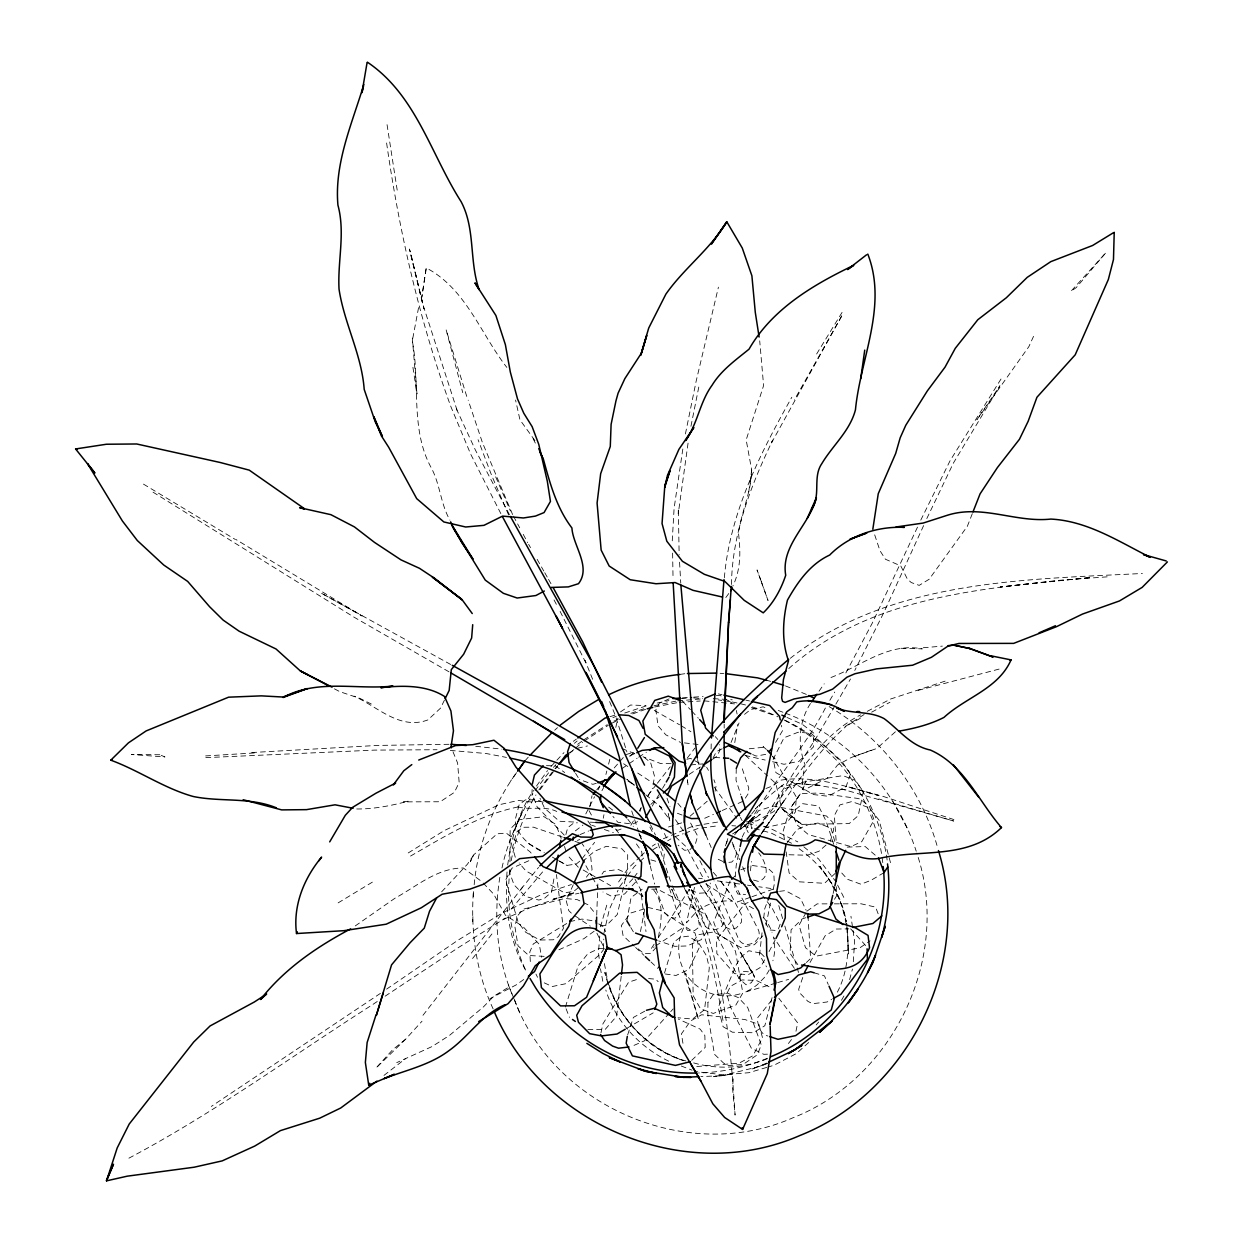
<?xml version="1.0" encoding="UTF-8"?>
<svg xmlns="http://www.w3.org/2000/svg" width="1243" height="1243" viewBox="0 0 1243 1243"><rect width="100%" height="100%" fill="white"/><g stroke="black" fill="none" stroke-linecap="round" stroke-linejoin="round"><path stroke-width="0.75" stroke-dasharray="5 3.75" d="M734.815 882.654L734.799 888.17L737.86 894.012L745.551 894.432M509.925 869.479L509.894 873.332L514.074 884.892L525.369 896.405L538.794 900.072L544.123 898.642L551.488 892.21L554.502 875.523M509.956 861.787L510.127 829.128L519.667 819.634L543.999 816.635L555.901 824.56L561.183 838.435M418.565 307.658L412.303 340.893C420.398 382.673 410.035 428.602 430.979 467.306C440.177 483.822 440.426 503.601 449.919 520.133M711.105 748.876L711.214 743.376M736.26 768.423L736.027 780.278L740.859 794.883M493.145 1008.943C476.038 972.073 470.444 930.805 473.474 890.485L473.226 898.099M603.57 948.564L603.756 939.102M596.718 915.205L597.945 881.505M472.744 921.622L472.977 913.636M532.128 789.507L531.973 793.174L537.054 806.723L564.679 835.576M853.304 961.74L854.609 941.433L850.942 916.262M731.459 584.505C732.205 533.402 750.912 485.469 772.773 440.053L770.784 444.202L842.614 314.355L794.355 399.904M599.747 936.01L598.458 952.589L599.359 959.798M735.266 876.89L736.198 865.377L739.818 848.394M733.246 1078.908L732.5 1087.858L735.079 1115.095C730.34 1038.558 722.214 959.705 690.999 888.823M507.02 871.949C504.658 906.333 508.993 942.039 526.737 972.15M762.037 932.763L759.52 955.044L766.543 966.836M763.715 917.909L764.771 908.617L767.351 901.75M621.205 976.299L616.621 1016.215L605.139 1029.484L586.882 1029.437M750.43 870.784L751.502 861.523M510.05 870.116C505.435 904.624 511.696 940.221 526.333 971.715M474.173 884.721C477.949 844.168 493.16 804.827 517.088 771.903M499.841 877.325C493.238 917.955 497.06 960.684 513.856 998.471M750.244 481.507L751.689 469.978L746.173 439.898L763.606 385.532L759.706 340.846M663.653 859.006L664.352 853.537L661.105 846.809M748.768 491.917L751.689 469.978C751.487 491.933 741.232 511.836 738.513 533.387C740.657 551.317 741.014 569.139 732.795 586.183M688.063 443.145L678.258 513.732L678.336 508.496L679.144 554.844M644.697 909.456L640.254 932.67M426.038 268.814L421.812 297.201L426.318 267.96C466.016 288.873 480.606 333.823 506.833 367.415M507.672 864.988C511.51 838.745 518.02 812.3 533.698 790.439M734.768 742.615L737.596 724.56M653.119 784.83L654.548 776.316L650.617 762.549L642.647 756.07M682.827 449.003L674.11 508.169L672.199 541.824M626.892 920.923L631.04 897.586L642.196 889.211M724.343 577.762C729.921 512.66 760.25 453.384 791.807 397.263M715.082 791.278L716.123 785.794L713.917 779.718M685.406 433.962L696.142 381.197L718.423 287.164M658.433 936.989C661.447 920.737 664.617 901.874 652.404 888.59M589.788 806.925L592.025 795.753M603.259 818.251L603.974 814.693M690.953 426.271L699.125 385.346M766.014 925.134L770.94 900.771M773.208 889.522L774.342 883.897L773.814 873.611L767.366 867.676L752.481 865.516L747.463 867.35M795.971 1031.255L797.68 1022.865L778.864 998.3M600.99 1032.747L602.902 1023.859L628.616 982.188L639.011 978.785M615.798 727.404L617.849 718.252M511.199 860.669C515.534 837.533 523.66 815.051 535.966 794.945M694.511 887.284L686.493 922.819L696.096 912.098A48.228 47.42 -24.5 0 1 732.469 901.206M603.865 933.415L609.365 909.348L618.035 890.283M625.431 878.723L617.289 914.522L606.708 925.165L597.37 926.439M625.866 876.843L627.575 869.308L627.684 854.998L621.857 848.798L606.366 846.312L594.356 851.377L584.194 860.172M833.136 893.468L834.426 887.828M501.986 867.971C507.579 841.589 519.108 816.775 532.89 793.733M627.684 1034.829L633.402 1017.395L646.422 1010.279M772.074 997.632L764.818 1025.739L753.227 1032.747L732.36 1032.203L723.053 1026.656L718.128 1007.669L736.571 964.102L741.776 956.364L748.799 950.74L760.623 953.055L762.145 954.562M605.916 774.467L606.817 771.017M608.588 764.134L609.925 758.976L608.697 757.531M664.508 973.067L673.799 942.116L680.496 937.222L688.249 936.165L698.348 942.396L706.475 955.789L709.302 967.753L704.579 1009.627L692.537 1019.042L678.01 1017.784M565.876 834.581L567.694 827.729L573.893 822.882L577.42 822.819M726.518 843.469L727.947 838.093L725.213 846.623M849.606 979.624L852.465 969.043M600.478 926.796L607.625 902.232M695.536 843.422L697.68 836.057L688.902 819.992M830.324 841.34L833.711 829.749L833.059 822.726L826.517 816.014L773.317 806.039L758.696 810.591L750.632 821.763L751.58 828.957M565.41 1007.048L578.119 965.889L587.799 953.738L599.079 948.487L604.751 948.813M639.943 811.493L641.093 808.043M802.76 977.464L798.69 989.21L799.435 992.644L807.903 1001.376L812.596 1003.691L827.061 1001.998L831.691 999.419M778.444 928.878L780.262 923.969L772.043 907.856L762.767 896.001M742.211 837.083C764.01 790.315 802.496 753.056 825.958 706.879M972.306 513.67L967.365 526.255L929.174 579.238L919.198 585.375L911.243 582.547L907.343 579.02L900.771 565.876L885.42 559.241L879.966 550.68L874.015 532.827M730.092 881.054L713.668 922.057L717.195 931.551L719.961 935.357L740.688 947.523L754.485 944.68L762.907 935.777M731.055 742.475L739.041 722.991M573.241 884.767L566.186 900.569L568.797 910.668L572.153 913.931M522.635 811.617L511.339 836.663M923.611 525.603L883.851 612.519L854.764 670.474M926.812 518.564L953.381 463.095L999.947 385.765L976.92 419.699L1028.831 346.688L1034.145 335.035M917.505 527.125L872.213 623.24L844.479 675.571M920.783 520.118L950.056 460.765L1001.268 378.602M837.362 992.163C847.555 972.741 849.202 949.854 847.338 928.319M444.45 700.104L440.519 708.168L427.872 719.93C399.702 730.418 377.623 706.63 354.069 696.142M585.795 813.932L594.542 796.763M598.054 789.911L599.794 786.477M713.047 758.075L716.356 751.627L722.649 748.566M738.964 978.443L742.599 971.358L752.372 972.088L754.687 977.247L751.331 982.731L746.049 984.782L738.964 978.443L706.847 916.588L691.03 888.621M764.725 959.86L759.924 967.722L748.302 974.667L734.52 973.642L716.869 953.614L716.543 939.848L744.697 903.941L748.131 902.496M769.044 951.625L775.119 940.112M601.938 790.688L603.772 787.347M810.016 962.502L825.057 935.917L836.073 929.034L848.829 928.863M806.008 912.75L799.063 925.103L805.464 947.694L816.107 956.162L859.892 947.819L870.053 940.842M841.464 1000.32L845.302 993.654M652.218 806.148L658.79 794.852M662.535 788.404L665.347 783.572M834.908 705.791L815.967 738.249L763.28 820.364M835.871 704.128L850.492 679.004M630.854 825.29L633.681 820.458M639.337 810.793L641.217 807.577M647.821 796.297L652.544 788.233M775.585 742.428L782.5 730.744L781.396 725.337M829.858 700.291L834.737 692.056M834.488 899.31L836.368 896.187L836.337 886.725M816.635 353.991L842.195 312.195M654.113 944.167L651.006 949.015L654.144 946.917M658.262 937.704L689.352 889.242M745.318 798.161L747.913 794.137L748.783 788.124L741.356 765.983M536.479 786.058L547.557 770.582M761.26 834.1L784.939 799.404L761.12 833.804C787.627 796.779 811.695 757.003 845.924 726.471M810.483 703.507C798.845 721.282 797.307 744.883 805.013 764.585L802.325 780.045L802.869 789.507L805.992 780.93L802.248 789.538L804.05 789.973L827.356 778.071L837.549 765.02L851.222 757.515L873.829 749.311M791.48 806.614L800.383 793.764L817.847 793.034L857.095 798.348L860.467 799.109L869.447 806.629L874.062 820.007L861.756 841.666L850.927 846.576L808.307 834.55L796.608 824.497L792.055 811.99L791.48 806.614L800.383 793.764L796.825 798.876M618.579 881.971L623.939 874.326M625.011 872.788L628.228 868.204L639.337 857.577M819.013 691.217L824.218 683.805M516.56 772.68L510.407 781.365M535.065 790.672L548.583 772.82M538.809 789.973L553.756 770.07M764.756 819.23C793.889 782.5 817.474 737.052 860.622 714.865M602 874.124L603.958 871.405L618.315 869.479L625.913 872.943M619.62 886.803L626.394 877.496M627.513 875.942L634.287 866.62L638.56 862.72M725.819 597.541L728.849 593.424M540.037 789.709L557.796 765.843M787.192 842.676L796.918 829.609L808.509 824.544L818.034 823.052L830.992 828.195L835.436 843.531M604.347 948.58L600.027 954.329L566.124 983.633L552.249 986.538L540.767 981.24M687.317 758.012L694.899 748.068M582.081 858.711L594.62 842.35M586.37 877.185L592.072 869.743L590.611 855.945L582.144 843.779M632.905 878.723L625.959 886.088M634.039 877.232L638.607 871.281M788.419 1043.514L791.853 1039.055M522.713 887.005L421.455 1017.24M648.054 795.178L656.226 784.737M657.392 783.245L670.241 766.838M472.573 958.493L491.964 933.928M596.702 789.895L600.214 785.498M614.228 767.925L623.613 757.173M520.895 889.258L538.561 867.396M734.613 834.861L740.688 827.418M751.627 814.01L757.702 806.552L755.278 808.975C764.585 799.715 774.094 791.729 784.426 783.68L781.241 786.477L797.338 783.572L820.613 785.312L797.338 783.572M511.122 909.177L543.642 870.675M441.653 891.806L467.446 864.165L473.536 855.168L470.32 861.741L473.645 854.904L497.107 833.835L506.243 833.059L529.984 851.781L533.542 855.821M550.913 766.605L563.965 752.621M816.2 1024.931L818.671 1022.057M693.159 846.095L689.601 850.119L684.442 850.212L678.103 845.193M554.968 768.702L557.423 765.952M553.461 767.382L555.901 764.663M669.464 1013.045L644.387 1040.857L630.76 1046.777M670.707 1011.647L673.224 1008.865M524.888 760.887L528.617 756.785M405.575 1039.257L392.57 1049.838L375.883 1068.203L405.575 1039.257L422.014 1021.202M656.413 947.197L650.695 953.443L643.827 953.567L638.762 949.419L638.079 946.265M627.078 891.309L624.561 894.043L610.81 895.908L602.964 891.992M632.112 885.855L638.405 879.034M731.428 879.64L736.757 874.015M629.797 756.397L633.775 752.31M744.681 826.284L754.517 816.2L747.711 822.742M691.698 1060.357L705.185 1047.367L704.843 1035.543L700.182 1029.126L678.29 1019.042M771.717 1000.102L757.158 1018.421C758.152 1025.087 760.032 1034.564 767.894 1036.025M640.72 856.241L644.884 852.263M806.381 962.533L810.591 958.508L808.105 918.049M835.249 873.316L824.513 883.307L799.094 881.815L789.103 872.866L786.166 851.906M650.881 804.407L659.194 796.794M554.689 730.216L557.47 727.668M639.99 861.43L644.278 857.53M895.38 731.801L876.936 748.41L851.222 757.515M808.68 1042.504L796.343 1053.598L773.938 1065.282L768.547 1066.867M570.117 752.916L574.157 749.311M575.493 748.1L582.625 742.226M788.761 668.563L791.636 666.03C874.124 594.496 987.921 588.063 1091.416 577.405L1000.102 586.991L1059.673 580.279L1110.325 576.612M690.067 816.216L695.785 811.197M697.214 809.954L707.236 801.191M826.036 845.069L818.888 851.3L807.173 855.246L786.431 854.687M574.421 743.267L577.109 741.014M579.766 861.166L576.239 864.071L566.917 865.392L558.853 860.793M578.399 887.595L573.676 891.48L564.369 892.785L525.851 870.877L519.154 862.968M383.994 1075.381L405.638 1058.585M744.541 714.352L750.617 709.551L763.171 706.801L768.267 709.069M575.369 830.868L582.889 825.103M573.334 741.31L576.348 739.103M577.669 744.324L582.19 740.999M583.713 739.896L607.252 724.669M584.179 741.092L608.293 725.306M594.138 931.225L583.868 938.683L557.936 950.211M806.878 911.212L817.148 903.879L832.422 903.847M523.754 979.5L516.125 984.922L489.944 998.688M712.488 759.38L717.009 756.195L719.915 750.244L719.433 744.65M380.42 993.375L211.279 1106.441M386.62 989.117L457.812 940.314L502.825 912.657L543.548 893.686L571.407 884.55M620.49 711.913L630.574 705.014L645.816 705.604M621.64 768.811L627.839 764.569M629.378 763.513L637.131 758.199M638.684 757.142L646.422 752.186M377.235 1001.501L372.512 1004.686C291.126 1056.55 212.988 1113.837 127.47 1158.927M385.112 996.187L458.838 947.29L505.388 918.095L502.032 919.991L532.144 906.908L575.416 892.365L553.492 899L578.974 893.22M652.233 846.157L655.403 844.044M663.358 838.761L691.217 826.875L702.171 824.606M655.729 945.876L684.038 927.029A48.228 47.452 -25.7 0 0 683.184 968.918L698.488 1019.509L685.452 973.145A48.213 47.436 -26.1 0 0 740.144 993.841M568.486 753.46L574.328 749.607M689.212 774.358L700.384 766.978M790.299 658.308C889.133 580.077 1022.305 579.611 1142.395 573.474M355.28 925.911L395.01 898.192C416.809 886.306 437.132 867.987 463.344 867.987L481.896 881.675M864.134 714.523L845.007 726.627L863.31 716.698M408.217 852.947L444.202 830.604L498.738 804.842L518.393 800.414L533.061 802.232L541.87 800.772M566.684 923.518L533.294 943.95L529.798 951.967L530.388 962.859M338.143 902.869L374.811 880.665M507.47 987.936L493.735 996.218L483.496 1006.846L449.655 1035.279L432.176 1046.497L396.719 1062.641M652.839 849.73L661.058 844.805M667.631 840.874L670.909 838.901M884.037 872.633L871.063 880.277L860.948 884.224L847.384 879.252L840.47 871.592M732.593 833.898L741.9 828.46M626.892 1028.272L653.196 1012.859M410.547 856.054C445.025 836.228 480 814.383 519.543 806.66L517.523 806.831C530.59 810.42 544.31 805.48 556.771 811.461M871.638 712.177L889.957 702.248M867.272 711.338L890.594 699.017L948.036 680.185M637.597 821.607L632.765 824.109L617.849 822.26L612.908 816.387M830.977 677.497C860.809 666.139 888.419 642.196 922.275 648.862L898.596 648.224M766.807 1063.076L751.285 1069.244L767.584 1063.402M613.856 721.158L618.936 718.765M611.618 723.333L620.319 719.262M669.122 698.846L659.303 703.227L655.822 709.893L658.029 725.757L665.782 734.799L680.605 742.444M629.797 755.837L635.064 753.507M704.703 818.267L713.42 814.414M722.121 810.545L743.034 801.269M528.819 860.746L511.914 868.22L505.621 880.044L518.238 922.43L525.665 932.234L539.726 940.034L553.368 939.786L558.371 936.632L563.405 928.428L556.413 874.528M612.892 717.646L616.31 716.217M580.046 834.581L588.592 831.023M767.211 1058.787C744.013 1068.312 717.18 1069.788 693.097 1062.734M767.366 1058.244C745.582 1067.255 722.167 1072.429 698.582 1072.973M765.937 788.497L773.006 785.778L780.355 780.231C813.543 774.715 846.732 786.788 878.366 795.489L848.363 786.912L883.214 796.421L953.894 819.572M621.096 829.034L617.849 830.277L614.399 829.065M624.747 713.016L648.691 705.107M767.786 1063.355L759.799 1066.385L722.121 1075.692L713.606 1076.671L732.624 1073.905L722.121 1075.692L700.834 1076.593M740.766 869.789L745.784 867.956M750.104 897.399L737.301 901.983A48.228 47.42 -24.5 0 1 754.905 909.674M751.922 896.747L773.845 888.885L758.774 886.756M630.869 713.342L646.764 707.718M674.203 836.943L683.246 833.742M685.048 833.09L697.711 828.615L718.578 825.663M632.656 713.902L647.183 708.79M544.108 956.364L528.788 955.494L518.036 945.861L514.851 926.439L517.461 915.873L523.334 909.161L564.788 898.471L577.172 899.606L581.848 901.828M805.759 917.722L802.294 918.888L791.092 929.78L790.097 953.412L797.82 964.615M577.358 840.377L579.813 839.569M625.975 754.641L633.775 752.124M668.485 826.983L682.904 822.478M596.283 783.308L592.864 784.333L579.285 779.392M609.956 716.652L616.73 714.647M766.76 1067.411L748.783 1072.709L723.115 1074.822L695.66 1071.544M775.85 983.135L744.759 992.209A48.213 47.436 -26.1 0 0 757.282 984.689L764.025 977.899A48.228 47.42 -24.5 0 0 769.324 969.773M777.667 982.591L788.652 979.391M999.077 669.091L917.381 690.58M653.973 705.76L675.928 701.145M654.657 706.972L677.295 702.668M686.851 759.271L690.595 758.385L705.03 766.372M577.451 748.255L587.442 745.955M657.174 703.025L668.905 700.601M704.004 824.233L718.578 821.949M569.869 921.576L581.988 919.074L593.905 920.892M779.532 891.324L785.358 890.61L800.632 898.751L806.117 910.233M765.704 754.361L756.132 756.07L752.621 754.548M681.242 698.426L691.885 697.82M749.265 748.768L764.429 747.198M679.843 674.421L685.499 673.613M677.777 700.881L702 698.846M679.206 702.388L700.26 701.005M728.88 862.347L731.754 862.052L734.489 859.239L736.493 853.91L731.723 841.62M923.254 647.743L942.365 646.127M690.735 764.896L702.963 763.901M696.764 1066.51L739.088 1063.185L752.916 1055.727L762.518 1037.796L758.945 1024.481L744.992 1019.54L701.658 1014.754L690.595 1020.954L681.428 1033.865L683.448 1046.373M682.329 697.929L691.776 697.276M693.656 697.137L703.103 696.484M716.31 695.567L720.085 695.319L726.114 699.234M251.676 752.543L377.095 745.443L449.189 744.293M205.623 755.915L254.768 752.947M205.794 757.64L374.563 750.104L437.039 749.731M847.198 847.12L865.206 846.53L875.818 855.681M767.459 1054.173L763.792 1054.313L751.409 1048.284L730.604 1007.218L726.72 993.918L730.449 986.32L741.947 979.95L756.195 980.385L770.629 987.548M746.375 821.872L757.142 820.846L774.14 811.368L779.283 798.379L775.896 783.665L768.951 777.201M356.71 808.975C374.127 809.162 391.514 805.573 408.31 801.191L403.416 801.875L440.224 801.751L454.394 792.35L459.164 782.515L457.61 763.047L451.023 746.95M651.736 889.18L657.469 889.149L705.325 914.273L709.411 922.663L708.324 929.469L701.238 939.692L687.099 945.97L674.731 946.327L658.697 940.904M834.333 903.847L861.057 903.785L875.585 907.126L879.298 916.775M671.111 763.668L660.515 763.513L642.973 756.738M546.469 765.657L555.372 765.859L564.726 772.571M590.114 822.182L595.708 822.431M573.707 822.011L559.288 821.25L544.589 808.183L540.006 798.286M693.641 697.929L702.481 698.504M720.148 673.302L723.737 673.52M713.264 698.644L732.22 699.778M714.741 757.469L721.779 757.888M731.909 825.709L735.716 825.927M743.345 826.393L752.683 828.087M704.097 700.85L734.566 703.895M475.727 746.282L501.908 749.156M775.119 930.401L769.65 929.95L764.616 921.545M648.613 978.583L655.605 979.173L658.184 981.69M450.308 750.415L486.355 753.538L506.46 757.422M684.38 742.894L701.378 744.883M665.254 973.984L676.006 975.46L688.762 969.571L699.156 947.865L694.977 932.996L660.515 910.358L648.66 907.592L630.372 913.108L621.298 925.647L623.1 935.668L634.241 946.172M718.299 699.918L721.763 700.399M723.488 700.632L728.678 701.363A189.542 186.434 -25.3 0 1 745.676 705.03M698.488 878.211L702.264 878.739M717.335 880.867L745.598 884.876M747.478 885.156L751.238 885.684M815.113 784.908L847.089 790.113L842.443 789.196L953.661 821.033L878.817 798.938M764.119 826.548L767.319 827.123L786.462 822.975L795.349 812.005L796.297 796.996L772.54 756.132M747.494 823.379L756.412 825.197M763.544 826.657L768.904 827.745L797.835 841.899M718.314 693.889L721.997 694.713M745.862 700.135L749.545 700.974M744.945 755.418L765.175 760.063M772.54 761.741L784.053 764.274L799.016 761.291L813.466 746.903L813.808 733.152L802.232 724.265L786.943 717.429M722.773 861.43L715.673 858.074M685.887 1060.932C645.024 1050.055 614.182 1013.076 604.828 972.446L607.174 979.639M766.931 680.356L770.691 681.366M754.532 828.584L771.095 833.012L793.158 844.075M751.347 707.624L774.84 715.548M753.553 880.091L758.432 881.411C772.121 877.061 764.833 860.482 758.665 852.838M650.944 859.892L658.122 861.912M814.087 972.772L824.435 975.879L828.258 984.472M543.16 802.217L535.935 799.746L525.354 799.902L519.154 804.749L515.068 820.178C517.01 836.011 530.435 846.732 544.31 852.543M591.699 825.197L595.304 826.424M604.331 829.516L613.358 832.592M562.271 837.005L533.371 827.154L522.79 827.294L516.591 832.142L512.52 847.571L515.798 859.006M574.919 841.325L580.326 843.174M691.03 890.501L698.861 893.235L706.677 892.754L710.406 887.533L710.25 883.105M785.498 685.918L807.018 694.682M778.242 710.468L783.541 712.472M785.312 713.14C847.198 736.182 895.83 788.652 916.231 851.206M677.404 813.264L682.64 815.268M681.257 1066.012L692.056 1070.161M621.951 748.597L635.965 754.019M583.402 902.573L588.079 904.811L595.226 913.403M371.331 704.02L359.895 698.395L339.79 691.667L332.938 688.063M785.203 720.334C840.284 746.406 879.702 801.673 887.393 862.02M784.193 720.008L796.188 726.735A190.505 187.367 -25.3 0 1 821.079 745.085L835.886 759.582A188.703 185.58 -24.5 0 1 854.951 784.457C868.375 805.604 877.48 829.438 881.629 854.143M450.65 664.461L321.005 593.02L362.07 615.953L235.626 539.307M654.253 710.39L679.564 724.778M583.153 870.007L597.697 878.273M599.312 879.189L610.608 885.622M552.389 857.126L557.237 859.876M528.399 843.469L543.471 852.045M558.558 860.622L566.917 865.392M448.987 671.81L353.898 617.087L153.044 492.166M578.306 867.257L566.886 854.594M143.458 484.117L234.911 539.244M668.656 1061.165C639.492 1046.917 615.425 1021.311 605.823 990.003M749.311 820.458L756.661 824.964M598.722 923.86L603.554 926.812L605.621 931.675M681.257 725.726L690.937 731.77M829.128 706.599C881.971 737.767 921.949 789.491 937.921 848.829M705.977 884.006L732.515 901.222M727.621 700.213L733.65 704.144M623.598 763.746L628.305 766.853M637.706 773.037L651.814 782.329M627.995 781.008L634.318 785.265M575.167 915.967L590.27 926.175M608.697 807.142L614.524 811.493M634.443 785.063L626.829 779.221L634.07 785.203M799.109 848.767C823.41 865.827 840.905 892.272 846.312 921.545L839.833 899.777L828.242 878.133L819.898 866.262L833.82 886.508L843.282 909.177L846.499 925.895M645.77 794.759L661.866 807.888L658.712 804.998L669.34 819.246L668.252 813.668L669.775 820.691M803.77 846.778L818.578 858.96L835.902 881.675M677.855 803.304L683.821 810.452M766.418 749.482L763.124 746.592L765.766 749.343M638.793 893.22L642.631 896.623M675.415 836.819L686.245 846.809L705.169 881.66M745.303 755.2L767.553 775.912M635.624 947.477L643.983 955.354M650.944 961.927L657.904 968.483M760.623 953.055L764.569 956.97M772.4 756.226L775.042 758.976L772.68 756.365M483.201 883.058L493.673 894.121L505.528 915.345L522.775 926.315L539.338 944.447L541.528 957.25M682.562 701.223L690.455 709.706M691.761 711.12L698.348 718.205M850.647 928.832L867.008 947.057M715.284 736.633L717.832 739.492M713.342 872.384L717.087 876.688M615.456 828.988L618.921 833.354M759.302 891.557L761.617 894.525M627.839 819.261L633.34 826.471M638.855 833.696L641.046 836.586L638.886 833.09M720.676 881.194L731.164 894.991L741.496 914.848L741.418 922.213L736.276 928.055L729.594 929.142L723.675 926.268L712.037 901.222L700.85 886.259M721.049 881.629L731.164 894.991M700.275 884.969L716.372 909.798L754.687 977.247L740.082 951.983L752.372 972.088M534.91 440.566L519.947 419.808L515.565 400.028M714.228 787.068L736.726 818.267M636.416 843.935L641.699 851.517L642.429 858.431M587.877 820.955L592.103 827.03M675.524 819.743L683.168 830.775M794.37 968.344L773.395 936.942A48.228 47.42 -24.5 0 1 772.897 960.777M642.988 896.327L641.155 893.499L643.252 897.928M575.571 773.286L578.368 777.869M630.807 927.527L633.744 932.483M706.645 767.257L708.463 770.365M528.617 544.294L530.512 547.635M537.147 559.319L543.781 571.019M544.729 572.681L547.573 577.7M548.52 579.362L552.296 586.043M602.979 945.457L596.298 931.924M585.888 865.703L591.528 875.802M592.476 877.496L598.116 887.595M509.475 514.757L475.479 450.215L454.922 405.684M907.095 827.916L892.94 801.626M634.924 879.003L640.642 889.553L645.987 931.613M589.042 810.654L591.777 815.688M514.586 1000.242C554.378 1107.156 688.032 1164.116 792.599 1117.923C894.105 1078.473 951.92 956.271 916.775 853.04M512.613 514.555L482.393 442.492L468.191 400.168M513.499 516.202L519.698 527.762M523.241 534.366L527.669 542.616M554.005 599.903L556.631 604.828M560.127 611.401L586.634 664.368L585.018 660.453L592.942 680.045M500.836 513.592L470.553 453.866L450.758 406.337C419.388 320.585 399.065 231.182 386.309 140.879M733.867 882.514L757.748 928.599C764.678 940.609 744.759 951.299 738.513 938.947L714.01 880.836M740.408 817.366L742.149 820.737M743.019 822.431L748.239 832.561M706.055 883.369L724.576 919.245C724.731 930.789 706.894 933.819 703.398 922.741L688.948 889.227M699.856 860.622L708.51 877.511M508.589 514.928L491.482 474.981L478.073 439.696M533.076 438.639L536.417 445.243M837.611 885.094L844.448 898.705M649.918 827.061L653.165 833.525M658.029 843.236L670.894 882.406M535.951 974.077L537.535 977.278M664.384 833.478L667.662 840.252M650.571 824.824L655.403 835.016M672.23 885.886L680.776 904.438L680.325 911.849L675.089 918.266L668.827 917.148L664.679 912.58L655.061 885.886M685.841 890.206C706.847 930.665 715.067 976.019 722.975 1020.472M639.632 834.752L641.885 839.709M495.693 476.846L510.407 510.982M732.111 842.101L739.632 859.69M742.646 866.728L744.899 871.996M705.946 835.172L711.182 847.508M671.779 889.196L675.431 897.928L671.826 889.304M609.614 701.565L615.425 715.642L626.892 751.891M609.334 985.652C620.645 1020.208 648.753 1049.341 683.355 1060.621C647.805 1047.709 617.709 1018.374 607.765 981.442M508.356 984.969L513.468 997.414M514.198 999.186L519.729 1012.719M684.411 888.201L698.302 918.686L699.607 926.734L694.542 930.619L687.597 930.479L682.547 923.487L676.285 909.006L669.806 889.522M566.078 1008.772L569.465 1017.395M666.994 798.192L669.993 806.521M602.808 981.286L600.478 968.794M631.708 810.964L634.039 817.956M634.629 819.696L638.7 831.94M639.29 833.696L642.196 842.443M457.113 410.423L423.241 305.592L409.429 249.035L423.925 308.932L410.19 251.024M833.727 844.323L826.175 821.235L818.547 805.992L802.652 803.662L787.782 816.061L783.23 830.93L784.83 842.366M466.746 396.424L446.113 329.737L462.753 392.664M778.786 905.603L782.624 918.608M784.815 926.035L798.519 972.477M564.54 846.421L566.42 852.962M890.501 862.673L879.127 820.24L868.997 807.655L851.719 801.58L839.926 804.889L834.348 815.61L836.384 844.23M650.275 865.951L654.626 884.068M697.541 759.442L699.591 768.376M736.322 710.483L737.099 714.057M846.856 927.76L848.658 954.018L846.732 923.316M604.409 963.589L607.889 982.156M387.055 124.673L397.387 191.391M412.925 367.307L416.98 393.969L412.334 338.096M687.348 779.843L688.14 785.545L687.379 779.967M882.11 857.686L882.841 862.999M679.564 562.193L680.76 583.2M672.618 553.104L673.053 579.285M724.172 724.234L724.187 728.087M752.341 706.925A189.542 186.434 -25.3 0 1 778.071 716.885M763.202 917.194A48.228 47.42 -24.5 0 1 772.027 932.312M707.92 1002.495L707.857 1014.987L714.461 1054.25L723.612 1063.107L728.18 1065.639L743.128 1064.396L757.282 1054.841L761.291 1044.897L747.68 1007.483L738.451 997.663L727.512 993.157L712.954 994.944L707.92 1002.495M692.367 943.266L693.143 995.581L700.477 1008.772L713.249 1013.433L735.84 1005.09L742.832 992.924L735.468 951.19L729.237 940.935L716.807 933.446L712.208 932.188L697.898 934.814L692.367 943.266M863.388 791.527L858.214 815.657L849.171 823.596L801.859 824.358L788.217 815.501L782.049 808.634L779.749 800.865L784.1 788.948L801.253 782.484L840.517 775.989L843.686 775.912L854.842 780.231L863.388 791.527M850.398 774.28L846.063 786.71L828.024 796.235L813.342 794.572L775.896 772.587L773.177 759.255L784.022 737.752L798.099 732.251L811.026 733.246L842.179 761.695L850.398 774.28M1105.4 253.261L1076.22 287.63L1070.922 291.328L1105.4 253.261M760.203 814.181L751.673 821.437L734.862 832.67L760.203 814.181M159.772 754.75L131.338 754.517L164.993 756.956L159.772 754.75M801.859 824.358L782.049 808.634L801.859 824.358M761.291 581.491L757.049 569.931L768.034 600.509L761.291 581.491"/><path stroke-width="1.5" d="M710.996 754.361C709.831 780.464 713.933 806.754 726.844 829.796M600.757 794.541L600.587 801.704L610.453 813.45M596.345 930.059L596.671 917.07M1114.225 232.286L1113.479 259.507L1108.336 279.52L1075.195 354.83L1036.942 397.263L1028.163 421.268L1019.446 439.276L997.445 467.523L980.074 493.875L973.005 511.867M710.825 869.51L694.573 850.834L697.711 854.904C686.571 841.977 682.547 824.668 685.017 807.981M684.38 822.571L685.017 808.276M731.335 586.385L728.584 622.215L724.172 722.307M711.478 738.031L724.001 579.58M723.706 722.509L728.584 622.215M728.584 622.494L730.402 599.592M472.713 624.685L471.641 638.016L463.639 654.238L451.302 669.62L449.174 690.409L445.243 698.488M724.048 862.626L725.026 851.237L732.189 837.844M680.636 867.055L680.962 864.118L684.831 875.756L682.438 869.914L690.285 887.145M572.899 840.439L573.287 837.067M621.422 974.403L622.525 964.894L621.065 954.717L615.549 950.413M752.574 852.278L753.211 846.716M860.731 378.68L864.74 350.106M872.819 529.269L878.257 493.704L895.69 453.462L900.181 437.816L905.79 425.246L927.34 390.908L945.053 367.12L955.277 348.32L977.806 319.731L1006.333 297.761L1027.231 277.36L1050.786 261.651L1092.628 245.477L1113.479 232.705M684.256 887.005L674.343 866.604L674.856 863.046L680.884 862.456L683.401 863.776L699.234 883.54M451.023 746.95L453.462 730.791L450.929 711.012L444.497 696.453C426.178 684.753 401.862 685.344 380.84 687.69L393.006 686.089C356.368 689.943 317.214 678.74 283.062 697.494L307.316 688.56L282.891 697.028L261.279 695.862L228.588 697.183L146.13 730.931L128.449 742.848L110.798 760.172C139.061 770.536 164.092 788.373 193.193 796.483C220.85 802.217 249.641 796.856 276.412 807.841M367.058 62.725L361.993 92.635L363.469 86.124M627.311 1036.382L626.161 1043.188L632.407 1055.882L675.446 1065.406L690.347 1061.646M555.17 871.825L558.169 855.122M559.521 847.71L560.857 840.299M774.56 1000.071L769.945 1024.574L775.601 997.523L773.907 978.474L766.713 955.323L766.496 938.636L758.665 911.057L750.974 899.357L747.012 888.279L742.366 882.53L728.802 876.517C707.516 877.605 688.824 890.221 667.211 885.933M740.206 846.514L741.807 838.963M830.573 904.749L832.717 895.348M834.861 885.948L840.423 861.523L845.691 850.321M532.361 784.007L534.428 775.073L543.16 765.719M774.001 990.127L775.927 982.638L773.472 971.575M663.109 978.459L659.38 992.846L662.69 1007.514L672.556 1017.318M724.125 852.418L725.089 848.829M684.846 810.964C693.174 774.032 717.211 743.205 740.502 714.337M669.62 775.414L673.302 763.497L669.247 755.946L655.17 749.032L642.072 750.399L636.804 752.73M786.104 844.121L776.626 892.303L786.819 906.271L807.795 914.149L818.904 913.869L828.879 908.726L832.624 902.449M383.264 992.971L376.365 1015.236L391.561 964.863L410.05 942.784L424.267 928.148L429.519 911.29L436.728 897.757M375.914 1015.205L367.136 1042.504L365.364 1062.439L368.736 1085.186L394.357 1074.278L384.211 1078.582C406.197 1070.052 430 1065.049 449.111 1050.537C469.046 1036.289 481.802 1014.521 505.093 1004.686M376.924 1081.115L340.706 1108.01L319.7 1118.187L280.405 1130.633L254.722 1146.077L222.202 1160.884L194.188 1167.208L127.252 1176.173L106.525 1180.85L117.184 1147.973L129.21 1124.045L193.722 1042.007L210.098 1025.941L254.271 1002.029L266.655 994.027L260.517 999.496C284.554 968.841 316.639 946.933 350.635 928.878M363.842 84.493C351.987 123.88 334.243 163.113 337.925 205.126C345.476 233 337.474 261.061 339.044 289.231C344.249 323.568 361.651 354.488 364.199 389.385L375.215 421.719L382.409 436.511L373.817 416.747L381.383 435.873L388.748 447.356L416.7 498.629L443.844 521.951L465.69 527.001L483.962 525.338L502.56 516.109L523.427 517.974L535.438 516.094L544.077 512.567L550.447 501.426L547.308 481.15L538.763 444.341L532.128 426.629L523.816 413.282L517.523 398.956L510.314 371.999L505.388 344.684L495.895 315.489L474.966 282.891L479.161 289.712C468.999 261.077 475.634 228.883 461.06 201.584C430.839 154.287 416.125 95.012 367.353 62.15M570.335 743.516L567.585 751.782L569.076 762.581L574.654 771.748M768.003 900.025L770.582 893.142L777.745 891.697M835.855 871.716L839.522 862.098M601.146 962.346L607.237 947.446L605.357 935.42L594.574 928.614C565.969 922.12 552.824 955.044 539.882 973.89L541.404 987.595L560.531 1005.898L574.499 1005.773L586.572 997.306L607.237 947.446L593.237 980.696M701.363 1082.047L712.829 1103.8L724.653 1117.473L742.599 1129.421L767.288 1073.564L771.017 1051.485L770.163 1025.988M736.26 768.423L740.642 757.81L746.794 751.347M106.525 1180.85L113.486 1164.209L106.447 1180.353M654.641 1009.363L656.832 1004.126L651.146 984.083L637.1 972.337L619.589 973.16L582.019 1005.758L576.705 1015.267L578.43 1022.228L589.633 1033.663L601.581 1035.916L617.025 1034.036L625.245 1029.235M811.493 509.164C821.359 495.429 812.3 477.39 821.825 463.623C832.717 445.336 849.948 431.01 855.448 409.833C860.482 357.891 887.859 305.996 867.8 254.069M807.251 518.362L816.418 497.728C809.566 524.857 780.588 545.382 785.716 575.276C781.101 589.089 773.799 602.7 763.233 612.846L744.2 600.338L724.902 581.444L704.361 574.313L682.407 561.292L666.823 541.218L662.053 523.552L664.819 485.64L669.961 470.786L664.694 487.396L667.491 475.308L678.911 449.344L693.812 427.53L685.639 440.566C697.665 423.583 699.731 402.079 712.115 385.19C721.204 370.243 735.732 360.019 749.047 349.159C772.152 308.979 813.046 284.833 853.739 265.318L847.54 269.56L866.589 254.768M574.017 883.012L584.194 860.172M726.176 223.056L711.416 244.048L726.767 221.736L742.257 248.025L751.891 275.775L755.278 312.288L759.116 337.039M780.06 930.137L775.974 938.465M781.629 926.781L785.265 917.909L785.296 908.462L776.487 899.637L763.684 897.586L751.58 901.051M667.336 795.163L671.655 785.964L686.012 776.471M418.72 760.048L455.622 745.551L472.744 744.697L493.953 740.238L504.316 748.472L515.985 767.195L546.547 801.984L591.186 827.512L593.268 834.721L591.715 837.238L580.745 837.021L572.401 833.696L542.632 856.318L519.652 858.664L483.853 884.115L469.916 889.149L442.151 894.23L421.284 907.778L386.185 924.202L343.891 930.681L296.518 933.54L297.341 931.815M539.182 962.035L534.49 971.606L528.337 976.237M368.736 1085.186L369.715 1083.29M730.853 590.674L732.267 587.955M604.673 785.669L609.241 777.295L615.44 773.053M804.501 972.43L808.168 965.811M329.69 841.884L345.305 815.299L352.701 807.282L375.945 793.22L395.647 783.028L393.332 784.892L403.804 770.753L411.821 764.6M645.645 817.428L650.338 809.364M666.295 781.956L669.107 777.108M760.203 835.374L752.838 847.944L760.079 835.436M637.752 748.239L644.402 737.581M643.144 936.057L638.436 943.437L615.487 950.724L606.553 946.964M884.037 872.633L887.735 866.946M740.875 826.719L763.808 789.46L775.166 732.515L786.803 711.773L792.304 707.733L796.747 701.891C813.093 698.815 830.464 702.683 844.37 711.338L836.788 708.013C851.533 714.243 869.214 710.561 884.146 718.64C899.295 729.859 910.793 745.986 930.292 750.011C964.35 764.973 978.427 801.222 1001.485 827.589C968.623 859.395 923.098 849.357 882.033 857.779C857.111 863.901 838.264 843.453 815.128 839.833C794.417 855.215 773.224 835.684 752.201 835.467M726.767 221.736C710.421 249.051 684.007 268.208 665.875 294.156L648.737 328.012L640.735 355.203L646.717 335.501L641.621 352.81L624.872 378.602L618.082 393.208L615.922 401.023L611.105 424.376L610.282 446.517L600.664 473.692L597.091 503.042L601.146 550.09L609.179 566.031L630.217 579.735L655.993 583.744L675.104 582.547L693.019 590.332L722.478 597.044M760.203 835.684C750.135 849.855 741.512 869.82 754.144 885.14L750.026 879.702L758.137 890.066M991.712 655.978L1011.041 659.893C998.362 688.855 965.92 697.214 943.981 717.397C929.904 724.607 914.366 728.491 898.829 731.148M811.57 701.922L816.931 694.2M754.19 834.348L749.964 840.392L741.978 856.878L738.637 871.11L741.496 883.385M517.601 771.204L524.888 760.887L518.207 770.334M847.975 1003.194L858.338 988.744L849.062 1001.936M318.923 860.746L321.611 857.095C303.945 878.304 292.866 905.603 296.518 933.54M558.899 764.352L565.565 755.387L568.486 753.46M747.105 839.227L752.248 832.577L763.295 822.276L750.834 835.312M593.191 794.293L595.537 791.371M601.379 784.038L604.875 779.641M769.246 751.378L771.499 748.752M603.399 786.275L615.969 771.779M559.863 763.218L568.781 754.128M529.86 755.418L551.908 732.764M638.405 879.034L640.922 876.299L641.606 862.316L620.086 834.799M723.69 732.313L757.391 696.313L752.854 700.384L785.887 671.111M763.264 791.294C740.315 814.678 699.995 841.418 713.264 879.081M611.245 775.446L613.902 772.726M1167.41 561.898L1142.146 587.395L1119.477 600.944L1082.482 614.073L1056.395 626.721L1013.666 643.377L958.897 643.454L947.896 646.174L931.427 657.298L912.595 665.223L876.517 668.889L854.935 673.753L846.949 677.186L832.655 689.135L819.929 694.247L794.137 698.939L785.079 702.404L782.546 701.332L781.676 697.976L783.401 679.703L788.482 660.732C781.552 641.155 782.733 620.086 787.441 600.151C797.695 581.957 810.172 564.12 829.687 555.046C849 535.469 877.232 526.146 904.329 527.374L896.017 526.985L923.192 523.054L947.415 515.239C982.296 504.223 1015.733 522.837 1050.817 519.077C1087.345 520.91 1118.529 541.373 1150.35 557.377L1143.498 554.564L1166.214 560.95M750.85 815.33L743.407 822.586L727.419 834.146L742.786 840.889L748.037 840.952L754.656 834.566M774.451 997.476L798.41 975.025L810.638 971.746L814.087 972.772M804.982 963.869L800.772 967.893L789.491 972.212L778.071 974.559L770.862 969.726M539.773 865.889L559.148 847.633L578.337 835.296M546.392 868.142C566.357 846.343 595.117 832.515 625.058 835.327M607.283 779.532L597.992 782.795M663.342 792.987L668.889 787.922L674.421 777.077L675.089 762.643L668.61 752.885M788.715 659.334C731.055 708.184 623.069 804.905 698.613 883.276M881.862 915.889L872.881 923.502L852.729 927.449M478.664 1021.591L508.076 1003.66L523.443 985.87L535.345 965.64L550.571 954.919L568.781 926.284L570.925 919.152L570.117 921.296L584.055 904.065L582.035 891.526L575.431 883.353L558.651 873.13L543.036 866.604L534.739 857.173M560.251 725.12L578.648 711.462L598.303 699.685M577.84 738L604.875 718.159L608.262 717.149M703.569 764.865L711.555 759.582M801.859 1045.441L788.388 1053.551M788.419 1053.489L801.611 1045.549M649.499 750.43L654.129 747.773L663.824 747.664M833.245 998.549L840.967 994.26L867.443 959.27L867.07 948.797M544.325 591.031L535.904 595.521L517.15 598.023L503.384 593.315L485.267 580.108L453.695 528.865L450.65 521.874M724.234 747.789L728.957 745.489L740.75 751.875M768.547 1062.252L794.836 1049.838L832.033 1021.109L819.619 1032.28C843.531 1011.165 863.807 985.233 875.507 955.385L867.552 972.756L872.85 962.703L885.218 926.315L881.691 937.331C888.263 913.496 890.47 888.496 887.533 863.916M608.666 694.806C630.947 683.93 655.232 677.249 679.843 674.421M770.66 1056.752C844.634 1026.734 891.619 945.705 883.214 866.557M716.9 812.86L720.381 811.322M1039.07 632.811L1055.462 625.742M714.911 694.076L705.061 698.209L700.726 710.297L705.604 728.072L713.249 735.949M807.499 917.148L814.429 914.832L855.464 927.853L868.049 935.404L869.525 947.694C857.748 977.402 826.129 968.779 801.595 965.05M575.027 883.524C597.712 877.496 625.322 868.888 646.795 882.25M646.422 1010.279L654.377 1008.291L674.871 1017.504M647.183 708.79L652.793 707.438M580.807 892.816L597.184 889.087L617.6 888.061L633.355 889.382L628.601 888.465L637.504 892.101M590.301 830.324L609.505 826.113L620.257 825.818M329.504 686.26L300.386 670.971L276.024 648.986L239.153 631.211L223.134 620.086L209.601 606.724L187.677 581.413L163.719 565.006L137.289 540.503L122.389 520.972L87.523 463.639L94.872 472.993L75.59 448.956L106.478 444.233L136.714 443.984L220.244 462.505L249.253 470.149L304.24 508.558M629.02 1046.979L618.532 1048.206L612.597 1046.078L604.549 1040.5L600.602 1034.533M948.098 645.645L953.832 645.164L970.426 648.644L992.955 656.988M1009.813 659.986L1011.041 659.893M672.898 698.582L680.449 698.053M110.798 760.172L112.274 760.079M698.892 1076.671L683.417 1077.324L675.275 1076.469L690.595 1077.324M687.41 673.535L716.558 673.1M551.069 587.442L568.331 586.898L578.492 583.697C591.528 566.855 572.976 545.724 571.904 527.964C556.196 507.393 549.686 482.191 542.958 457.657M696.795 1073.02C643.625 1074.325 590.301 1051.904 554.533 1012.423A188.703 185.611 -25.4 0 1 535.469 987.548L530.015 978.443M699.001 818.422L691.388 818.609L684.396 815.936M659.396 886.787L648.395 886.989L645.583 894.137L647.634 917.536L654.16 929.826L659.536 967.955M690.751 1077.463L683.417 1077.324L645.272 1071.217L637.892 1068.623L656.366 1073.486L645.272 1071.217L609.256 1057.622L620.024 1061.926L602.948 1053.474L586.851 1043.343M784.551 854.64L763.823 854.081L753.709 845.131M857.033 711.509L859.674 711.617M595.708 822.431L605.046 822.835L612.473 827.232M606.631 948.906L612.286 949.232M725.539 673.628L757.546 677.855L766.931 680.356M723.535 757.997L728.802 758.308M618.455 714.772L628.74 715.455L638.949 720.505L643.035 728.305M451.069 744.293L466.249 745.505M562.022 812.099C598.613 821.281 638.172 825.647 670.692 846.095L642.724 830.604L657.454 838.124L653.041 836.415L666.155 845.893L673.193 853.863L678.429 863.341L673.753 853.786M75.59 448.956L77.268 449.22M503.726 749.451C556.444 757.888 610.531 779.47 645.272 821.592M808.028 700.57L831.707 704.75M243.177 799.731L281.695 809.892L306.508 809.644L335.051 804.811L353.09 808.276M510.112 758.137C553.228 766.791 596.252 785.25 626.752 817.816M543.642 800.476C585.997 811.104 633.246 809.581 671.173 833.043M567.305 838.31L570.661 839.009M953.832 645.164L970.426 648.644M723.83 695.132L744.029 699.716M751.378 701.378L769.743 705.558L779.563 716.341L780.293 719.946M772.556 681.863L783.696 685.235M304.209 509.024L299.656 507.672L330.918 514.68L354.441 526.908L374.516 542.399L401.054 559.909L419.528 568.331L434.522 578.259L462.21 599.872L472.247 613.545M621.422 834.566C643.967 838.217 661.447 854.904 666.683 876.952M685.701 763.264L678.973 761.089L645.226 734.318L642.849 721.064L654.781 700.384L668.252 696.158L680.776 700.586M769.588 1036.569L777.994 1039.303L795.644 1035.621L831.287 1009.984L834.379 998.207L829.019 986.181M635.53 933.089L656.91 940.314M564.073 837.627L569.496 839.476M969.105 648.364L992.769 656.957M724.56 742.366L750.865 753.786M781.863 715.145L785.25 716.667M808.742 695.536L813.947 698.131M308.14 674.933L300.386 670.971L332.067 687.161M452.281 665.316L523.505 704.781L618.89 760.654M728.957 745.489L732.282 747.369M450.65 672.774L564.757 739.678M730.371 759.271L736.648 763.109M533.589 721.189L624.825 778.879M653.383 783.37L675.027 800.896M1000.056 826.626L1001.485 827.589M572.479 1019.462L575.354 1021.451M570.972 777.046L599.048 797.183L603.275 807.639M604.036 785.327L625.369 801.16M650.275 834.348C663.451 841.915 671.391 855.324 676.689 869.137M842.987 924.59L835.933 919.09L830.153 906.629M637.006 787.596L644.309 793.562M645.366 956.675L649.545 960.606M674.343 866.604L676.596 868.857M699.654 719.619L704.921 725.275M767.521 750.43L771.281 754.703M953.35 764.802L978.862 797.4M686.602 882.25L689.927 887.02M673.349 816.589L657.314 789.911M685.344 833.929L692.941 847.105M661.525 828.755C633.355 778.196 613.358 723.379 585.826 672.385L617.491 737.006L616.093 734.131M626.892 920.923L629.828 925.88M690.72 1063.682L701.207 1081.674L679.533 1044.912L674.638 1017.535L674.141 997.834L663.482 980.991L659.225 966.868L665.331 983.073M574.592 845.489L583.992 862.331M510.391 516.435L594.744 667.305L644.542 765.129M738.016 748.597L739.632 751.58M553.228 587.737L582.749 641.994L601.612 682.189M502.529 516.793L562.52 628.383L556.134 616.217L602.529 705.76M494.512 1012.284C543.02 1125.614 686.043 1185.294 799.808 1135.543C908.431 1092.535 973.191 962.75 938.434 850.554M723.675 826.207L705.791 791.962L706.847 795.271L699.995 770.163M732.096 879.096L726.798 868.857L724.048 856.039M739.538 815.672C724.187 790.797 723.83 760.265 724.187 731.925M539.742 451.846L542.243 456.803L538.763 448.599M654.781 836.772L656.397 840.004M649.763 823.13L645.739 814.647L631.755 768.671M642.631 841.371L648.411 855.526L643.051 841.744M673.737 853.957L677.544 862.782M690.3 794.51L692.46 803.46L705.946 835.172M666.776 877.216L657.392 854.764L669.216 887.751M643.035 841.48L646.36 849.653L649.84 864.149M681.599 881.271L683.712 886.461M601.581 701.425L603.741 706.77M605.17 710.328L619.278 757.018L630.201 805.744M878.475 857.965L883.664 871.359M747.012 888.279L748.597 892.707M741.465 796.716L745.691 809.504M836.042 851.439L838.947 860.327M807.686 913.512L808.105 918.049M690.688 795.986L692.46 803.46M742.273 1127.65L742.599 1129.421M673.162 582.998L682.329 743.687L686.866 776.254M682.329 743.687L686.82 776.036M697.354 758.075L692.739 720.303L680.869 585.111M596.05 920.379L596.469 923.86M836.244 846.965L836.321 881.038M851.859 538.545L849.994 539.26L866.884 532.967L851.859 538.545M460.625 598.411L432.315 577.078L462.21 599.872L460.625 598.411M472.853 558.93L461.961 542.849L452.11 525.385L472.853 558.93M647.634 917.536L645.645 892.427L647.634 917.536"/></g></svg>
